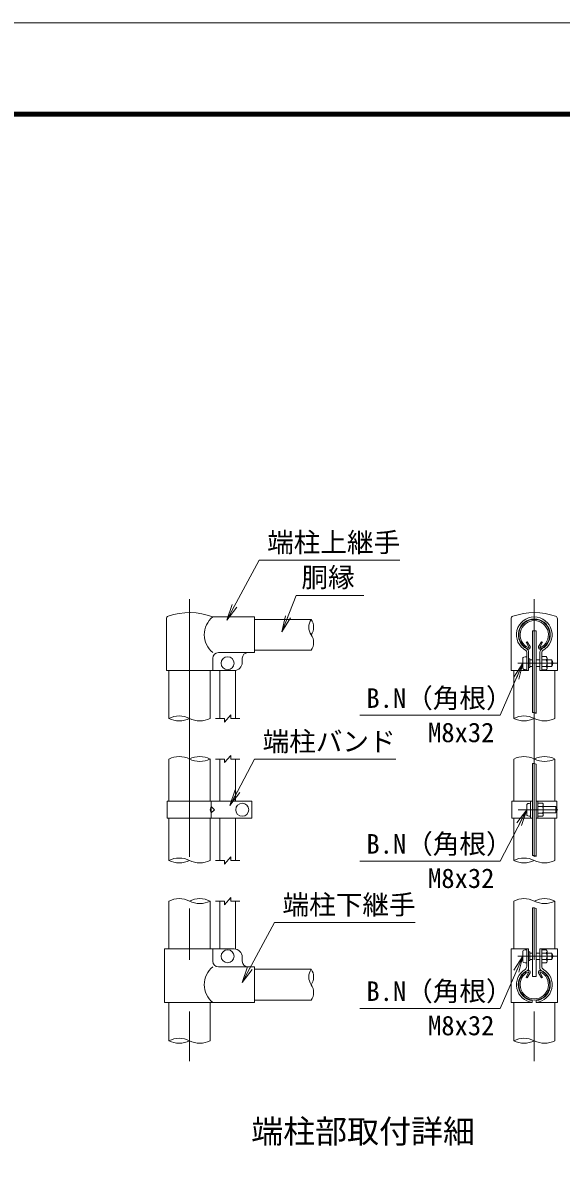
# Model space of a CAD drawing. Units: millimetres, scale not verified. Extents: x -4200 to 4200, y -2970 to 2970.
# Drawn here: x 636 to 1964, y 170 to 2970 of the extents above; entities that cross this region are included whole.
import ezdxf
from ezdxf.enums import TextEntityAlignment as Align

# ---------------------------------------------------------------- set-up
doc = ezdxf.new("R2010")
doc.units = ezdxf.units.MM
doc.header["$LTSCALE"] = 20
doc.linetypes.add('USER1', pattern=[50.8, 31.75, -6.35, 6.35, -6.35])
for name, color, linetype, lineweight in [('0-0_D-BMK', 2, 'USER1', 13), ('0-1_D-STR1', 1, 'Continuous', 18), ('0-2_D-STR-DIM', 7, 'Continuous', 9), ('0-3_0', 3, 'Continuous', 18), ('0-5_D-STR3', 3, 'Continuous', 13), ('0-6_D-STR-TXT', 7, 'Continuous', 9), ('0-8_D-TTL', 7, 'Continuous', 9)]:
    doc.layers.add(name, color=color, linetype=linetype, lineweight=lineweight)
doc.layers.add('0-4_D-TTL-TXT', color=7, linetype='Continuous')
doc.styles.add('ＭＳ ゴシック', font='')
doc.styles.get('ＭＳ ゴシック').set_extended_font_data('MS Gothic')

# ---------------------------------------------------------------- blocks, each defined once
blk = doc.blocks.new('_Open')
at = {"layer": '0-3_0', "color": 7, "lineweight": 9}
blk.add_line((-20, 3.33), (0, 0), dxfattribs=at)
blk.add_lwpolyline([(-20, -3.33), (0, 0), (-20, 0)], dxfattribs=at)

msp = doc.modelspace()

# ---------------------------------------------------------------- linework, layer by layer
at = {"layer": '0-0_D-BMK'}
for p, q in [((1046.97, 1550.33), (1046.97, 412.33)), ((1896.97, 1550.33), (1896.97, 412.33)), ((1856.31, 1392.33), (1954.07, 1392.33)), ((1856.89, 1031.33), (1954.64, 1031.33)), ((1856.31, 670.33), (1954.07, 670.33))]:
    msp.add_line(p, q, dxfattribs=at)
at = {"layer": '0-1_D-STR1'}
for p, q in [((1206.97, 1500.33), (1346.97, 1500.33)), ((1876.6, 1443.73), (1879.38, 1445.33)), ((1883.62, 1431.57), (1876.6, 1443.73)), ((1886.4, 1433.17), (1879.38, 1445.33)), ((1907.53, 1433.17), (1914.55, 1445.33)), ((1910.31, 1431.57), (1917.33, 1443.73)), ((1917.33, 1443.73), (1914.55, 1445.33)), ((1206.97, 1424.13), (1346.97, 1424.13)), ((996.17, 1374.33), (996.17, 1256.33)), ((1097.77, 1374.33), (1097.77, 1256.33)), ((1846.17, 1374.33), (1846.17, 1256.33)), ((1947.77, 1374.33), (1947.77, 1256.33)), ((996.17, 1156.33), (996.17, 1052.32)), ((1097.77, 1156.33), (1097.77, 1052.32)), ((1846.17, 1156.33), (1846.17, 1052.33)), ((1947.77, 1156.33), (1947.77, 1052.33)), ((996.17, 1010.32), (996.17, 906.33)), ((1097.77, 1010.32), (1097.77, 906.33)), ((1846.17, 1010.33), (1846.17, 906.33)), ((1947.77, 1010.33), (1947.77, 906.33)), ((996.17, 806.33), (996.17, 688.33)), ((1097.77, 806.33), (1097.77, 688.33)), ((1846.17, 806.33), (1846.17, 688.33)), ((1947.77, 806.33), (1947.77, 688.33)), ((1206.97, 638.43), (1346.97, 638.43)), ((1883.62, 631.09), (1876.6, 618.94)), ((1876.6, 618.94), (1879.38, 617.33)), ((1886.4, 629.49), (1879.38, 617.33)), ((1907.53, 629.49), (1914.55, 617.33)), ((1910.31, 631.09), (1917.33, 618.94)), ((1917.33, 618.94), (1914.55, 617.33)), ((1206.97, 562.23), (1346.97, 562.23)), ((996.17, 556.33), (996.17, 462.33)), ((1097.77, 556.33), (1097.77, 462.33)), ((1846.17, 556.33), (1846.17, 462.33)), ((1947.77, 556.33), (1947.77, 462.33))]:
    msp.add_line(p, q, dxfattribs=at)
for centre, radius, start, end in [((1896.97, 1462.23), 38.1, 294.32478, 245.67522), ((1896.97, 1462.23), 34.89, 294.32478, 245.67522), ((1882.92, 1431.17), 4.01, 245.67522, 30), ((1882.92, 1431.17), 0.802, 245.67522, 30), ((1911.01, 1431.17), 4.01, 150, 294.32478), ((1911.01, 1431.17), 0.802, 150, 294.32478), ((1896.97, 600.43), 38.1, 114.32478, 65.67522), ((1896.97, 600.43), 34.89, 114.32478, 65.67522), ((1882.92, 631.5), 4.01, 330, 114.32478), ((1882.92, 631.5), 0.802, 330, 114.32478), ((1911.01, 631.5), 4.01, 65.67522, 210), ((1911.01, 631.5), 0.802, 65.67522, 210)]:
    msp.add_arc(centre, radius, start, end, dxfattribs=at)
at = {"layer": '0-2_D-STR-DIM'}
for p, q in [((1133.47, 1247.33), (1148.47, 1265.33)), ((1148.47, 1256.33), (1148.47, 1265.33)), ((1110.97, 1256.33), (1133.47, 1256.33)), ((1133.47, 1247.33), (1133.47, 1256.33)), ((1148.47, 1256.33), (1170.97, 1256.33)), ((1110.97, 1156.33), (1133.47, 1156.33)), ((1133.47, 1147.33), (1148.47, 1165.33)), ((1133.47, 1147.33), (1133.47, 1156.33)), ((1148.47, 1156.33), (1148.47, 1165.33)), ((1148.47, 1156.33), (1170.97, 1156.33)), ((1110.97, 906.33), (1133.47, 906.33)), ((1133.47, 897.33), (1148.47, 915.33)), ((1133.47, 897.33), (1133.47, 906.33)), ((1148.47, 906.33), (1148.47, 915.33)), ((1148.47, 906.33), (1170.97, 906.33)), ((1133.47, 797.33), (1148.47, 815.33)), ((1148.47, 806.33), (1148.47, 815.33)), ((1110.97, 806.33), (1133.47, 806.33)), ((1133.47, 797.33), (1133.47, 806.33)), ((1148.47, 806.33), (1170.97, 806.33))]:
    msp.add_line(p, q, dxfattribs=at)
for centre, radius, start, end in [((1374.21, 1481.28), 33.24, 145.03504, 214.96496), ((1319.72, 1481.28), 33.24, 325.03504, 34.96496), ((1319.73, 1443.18), 33.24, 325.03422, 34.96578), ((1021.57, 1205.57), 56.76, 63.4184, 116.5816), ((1871.57, 1205.57), 56.76, 63.4184, 116.5816), ((1894.01, 1255.27), 15.36, 60.95271, 95.76063), ((1021.57, 1307.1), 56.76, 243.4184, 296.5816), ((1072.37, 1307.1), 56.76, 243.4184, 296.5816), ((1871.57, 1307.1), 56.76, 243.4184, 296.5816), ((1922.37, 1307.1), 56.76, 243.4184, 296.5816), ((1021.57, 1105.57), 56.76, 63.4184, 116.5816), ((1072.37, 1105.57), 56.76, 63.4184, 116.5816), ((1072.37, 1207.1), 56.76, 243.4184, 296.5816), ((1871.57, 1105.57), 56.76, 63.4184, 116.5816), ((1922.37, 1105.57), 56.76, 63.4184, 116.5816), ((1922.37, 1207.1), 56.76, 243.4184, 296.5816), ((1894.01, 1130.01), 15.36, 60.95271, 95.76063), ((1021.57, 855.57), 56.76, 63.4184, 116.5816), ((1021.57, 957.1), 56.76, 243.4184, 296.5816), ((1072.37, 957.1), 56.76, 243.4184, 296.5816), ((1871.57, 855.57), 56.76, 63.4184, 116.5816), ((1871.57, 957.1), 56.76, 243.4184, 296.5816), ((1894.01, 903.07), 15.36, 60.95271, 95.76063), ((1922.37, 957.1), 56.76, 243.4184, 296.5816), ((1021.57, 755.57), 56.76, 63.4184, 116.5816), ((1072.37, 755.57), 56.76, 63.4184, 116.5816), ((1871.57, 755.57), 56.76, 63.4184, 116.5816), ((1922.37, 755.57), 56.76, 63.4184, 116.5816), ((1072.37, 857.1), 56.76, 243.4184, 296.5816), ((1894.01, 774.34), 15.36, 60.95271, 95.76063), ((1922.37, 857.1), 56.76, 243.4184, 296.5816), ((1374.21, 619.38), 33.24, 145.03504, 214.96496), ((1319.72, 619.38), 33.24, 325.03504, 34.96496), ((1319.73, 581.28), 33.24, 325.03422, 34.96578), ((1021.57, 411.57), 56.76, 63.4184, 116.5816), ((1021.57, 513.1), 56.76, 243.4184, 296.5816), ((1072.37, 513.1), 56.76, 243.4184, 296.5816), ((1871.57, 411.57), 56.76, 63.4184, 116.5816), ((1871.57, 513.1), 56.76, 243.4184, 296.5816), ((1922.37, 513.1), 56.76, 243.4184, 296.5816)]:
    msp.add_arc(centre, radius, start, end, dxfattribs=at)
at = {"layer": '0-5_D-STR3'}
for p, q in [((989.87, 1374.33), (989.87, 1501.72)), ((1206.97, 1506.33), (1104.07, 1506.33)), ((1206.97, 1506.33), (1206.97, 1418.33)), ((1954.07, 1501.72), (1954.07, 1374.33)), ((1954.07, 1501.71), (1954.07, 1374.33)), ((1892.47, 1472.33), (1901.47, 1472.33)), ((1892.47, 1472.33), (1892.47, 1270.56)), ((1901.47, 1472.33), (1901.47, 1268.7)), ((1104.07, 1374.33), (1104.07, 1404.33)), ((1206.97, 1418.33), (1118.07, 1418.33)), ((1176.97, 1404.33), (1176.97, 1394.33)), ((1868.77, 1405.33), (1868.77, 1379.33)), ((1878.37, 1419.99), (1878.37, 1374.33)), ((1882.97, 1419.99), (1882.97, 1374.33)), ((1886.37, 1402.97), (1882.97, 1402.97)), ((1886.37, 1402.97), (1886.37, 1381.7)), ((1886.37, 1400.33), (1892.47, 1400.33)), ((1901.47, 1400.33), (1910.97, 1400.33)), ((1910.97, 1419.99), (1910.97, 1374.33)), ((1915.57, 1419.99), (1915.57, 1374.33)), ((1926.57, 1408.53), (1915.57, 1408.53)), ((1926.57, 1400.43), (1915.57, 1400.43)), ((1928.57, 1404.16), (1928.57, 1380.26)), ((1928.57, 1400.33), (1940.37, 1400.33)), ((1940.37, 1400.33), (1940.37, 1384.33)), ((989.87, 1374.33), (1104.07, 1374.33)), ((1104.07, 1374.33), (1156.97, 1374.33)), ((1121.97, 1374.33), (1121.97, 1256.33)), ((1159.97, 1374.56), (1159.97, 1256.33)), ((1886.37, 1381.7), (1882.97, 1381.7)), ((1886.37, 1384.33), (1892.47, 1384.33)), ((1901.47, 1384.33), (1910.97, 1384.33)), ((1910.97, 1374.33), (1954.07, 1374.33)), ((1926.57, 1384.23), (1915.57, 1384.23)), ((1926.57, 1376.13), (1915.57, 1376.13)), ((1928.57, 1384.33), (1940.37, 1384.33)), ((1121.97, 1156.33), (1121.97, 1052.32)), ((1159.97, 1156.33), (1159.97, 1052.32)), ((1892.47, 1145.29), (1892.47, 918.36)), ((1901.47, 1143.43), (1901.47, 916.5)), ((991.97, 1010.32), (991.97, 1052.32)), ((1200.96, 1052.32), (991.97, 1052.32)), ((1100.61, 1010.32), (1100.61, 1052.32)), ((1200.96, 1010.32), (1200.96, 1052.32)), ((1841.57, 1052.33), (1892.47, 1052.33)), ((1878.27, 1044.33), (1878.27, 1018.33)), ((1887.87, 1052.33), (1887.87, 1010.33)), ((1887.87, 1047.33), (1887.87, 1015.33)), ((1901.47, 1052.33), (1952.37, 1052.33)), ((1906.07, 1052.33), (1906.07, 1010.33)), ((1917.07, 1047.53), (1906.07, 1047.53)), ((1917.07, 1039.43), (1906.07, 1039.43)), ((1919.07, 1043.17), (1919.07, 1019.26)), ((1919.07, 1039.33), (1949.87, 1039.33)), ((1949.87, 1039.33), (1949.87, 1023.33)), ((1952.37, 1052.33), (1952.37, 1010.33)), ((1200.96, 1010.32), (991.97, 1010.32)), ((1121.97, 1010.32), (1121.97, 906.33)), ((1159.97, 1010.32), (1159.97, 906.33)), ((1901.47, 1010.33), (1952.37, 1010.33)), ((1917.07, 1023.23), (1906.07, 1023.23)), ((1917.07, 1015.13), (1906.07, 1015.13)), ((1919.07, 1023.33), (1949.87, 1023.33)), ((1121.97, 806.33), (1121.97, 688.33)), ((1159.97, 806.33), (1159.97, 688.11)), ((1892.47, 620.33), (1892.47, 789.63)), ((1901.47, 620.33), (1901.47, 787.77)), ((985.07, 688.33), (1156.97, 688.33)), ((985.07, 556.33), (985.07, 688.33)), ((1104.07, 688.33), (1104.07, 658.33)), ((1839.87, 688.33), (1882.97, 688.33)), ((1839.87, 688.33), (1839.87, 556.33)), ((1868.77, 683.33), (1868.77, 657.33)), ((1878.37, 688.33), (1878.37, 645.35)), ((1882.97, 688.33), (1882.97, 639.82)), ((1886.37, 680.97), (1882.97, 680.97)), ((1886.37, 680.97), (1886.37, 659.7)), ((1886.37, 678.33), (1892.47, 678.33)), ((1901.47, 678.33), (1910.97, 678.33)), ((1910.97, 688.33), (1910.97, 639.82)), ((1910.97, 688.33), (1954.07, 688.33)), ((1915.57, 688.33), (1915.57, 645.35)), ((1926.57, 686.53), (1915.57, 686.53)), ((1926.57, 678.43), (1915.57, 678.43)), ((1928.57, 682.16), (1928.57, 658.26)), ((1928.57, 678.33), (1940.37, 678.33)), ((1940.37, 678.33), (1940.37, 662.33)), ((1954.07, 688.33), (1954.07, 556.33)), ((1206.97, 644.33), (1118.07, 644.33)), ((1176.97, 668.33), (1176.97, 658.33)), ((1206.97, 644.33), (1206.97, 556.33)), ((1886.37, 659.7), (1882.97, 659.7)), ((1886.37, 662.33), (1892.47, 662.33)), ((1901.47, 662.33), (1910.97, 662.33)), ((1926.57, 662.23), (1915.57, 662.23)), ((1926.57, 654.13), (1915.57, 654.13)), ((1928.57, 662.33), (1940.37, 662.33)), ((1892.47, 620.33), (1901.47, 620.33)), ((1891.97, 561.25), (1891.97, 556.33)), ((1901.97, 561.25), (1901.97, 556.33)), ((1206.97, 556.33), (985.07, 556.33)), ((1839.87, 556.33), (1891.97, 556.33)), ((1901.97, 556.33), (1954.07, 556.33))]:
    msp.add_line(p, q, dxfattribs=at)
for points in [[(1839.87, 1501.72), (1839.87, 1374.33), (1882.97, 1374.33)], [(1841.57, 1052.33), (1841.57, 1010.33), (1892.47, 1010.33)]]:
    msp.add_lwpolyline(points, dxfattribs=at)
msp.add_lwpolyline([(1100.61, 1039.32), (1097.96, 1031.32), (1100.61, 1023.32), (1108.61, 1031.32)], close=True, dxfattribs=at)
for centre in [(1140.97, 1392.33), (1176.96, 1031.32), (1140.97, 670.33)]:
    msp.add_circle(centre, 16, dxfattribs=at)
for centre, radius, start, end in [((1046.97, 1356.87), 160, 69.0916, 109.22051), ((1896.97, 1356.87), 160, 70.78312, 109.21688), ((996.47, 1501.72), 6.6, 109.22051, 180), ((1140.46, 1462.33), 57.1, 129.59418, 230.40582), ((1846.46, 1501.72), 6.59, 109.08221, 180.02255), ((1896.97, 1462.33), 44, 298.0884, 241.9116), ((1896.97, 1462.33), 39.4, 298.0884, 241.9116), ((1947.47, 1501.72), 6.59, 359.97745, 70.91779), ((1118.07, 1404.33), 14, 90, 180), ((1190.97, 1404.33), 14, 90, 180), ((1874.37, 1419.99), 4, 0, 61.9116), ((1874.37, 1419.99), 8.6, 0, 61.9116), ((1919.57, 1419.99), 8.6, 118.0884, 180), ((1919.57, 1419.99), 4, 118.0884, 180), ((1911.16, 1392.33), 17.4, 332.26063, 27.73937), ((1923.49, 1404.48), 5.08, 307.21089, 52.78911), ((1925.37, 1392.33), 17, 331.92751, 28.07249), ((1156.97, 1394.33), 20, 270, 0), ((1923.47, 1380.18), 5.1, 307.42505, 52.57495), ((1901.66, 1031.33), 17.4, 332.26063, 27.73937), ((1913.99, 1043.48), 5.08, 307.21089, 52.78911), ((1934.87, 1031.33), 17, 331.92751, 28.07249), ((1913.97, 1019.18), 5.1, 307.42505, 52.57495), ((1156.97, 668.33), 20, 0, 90), ((1911.16, 670.33), 17.4, 332.26063, 27.73937), ((1923.49, 682.48), 5.08, 307.21089, 52.78911), ((1925.37, 670.33), 17, 331.92751, 28.07249), ((1140.46, 600.33), 57.1, 129.59418, 230.40582), ((1118.07, 658.33), 14, 180, 270), ((1190.97, 658.33), 14, 180, 270), ((1869.77, 645.35), 8.6, 301.13861, 0), ((1924.17, 645.35), 8.6, 180, 238.86139), ((1923.47, 658.18), 5.1, 307.42505, 52.57495), ((1896.97, 600.33), 44, 121.13861, 263.47502), ((1896.97, 600.33), 39.4, 114.50336, 262.7093), ((1878.97, 639.82), 4, 294.50336, 0), ((1896.97, 600.33), 44, 276.52498, 58.86139), ((1896.97, 600.33), 39.4, 277.2907, 65.49664), ((1914.97, 639.82), 4, 180, 245.49664)]:
    msp.add_arc(centre, radius, start, end, dxfattribs=at)
for centre, start_param, end_param in [((1878.37, 1405.33), 1.5707963, 3.1415927), ((1878.37, 1379.33), 3.1415927, 4.712389), ((1887.87, 1044.33), 1.5707963, 3.1415927), ((1887.87, 1018.33), 3.1415927, 4.712389), ((1878.37, 683.33), 1.5707963, 3.1415927), ((1878.37, 657.33), 3.1415927, 4.712389)]:
    msp.add_ellipse(centre, major_axis=(9.6, 0), ratio=0.3125, start_param=start_param, end_param=end_param, dxfattribs=at)
at = {"layer": '0-6_D-STR-TXT'}
for points in [[(1565.66, 1646.34), (1218.4, 1646.34), (1139.92, 1500.34)], [(1477.12, 1559.02), (1310.1, 1559.02), (1275.39, 1471.53)], [(1466.75, 1264), (1812.82, 1264), (1867.97, 1390.5)], [(1555.37, 1155.86), (1207.21, 1155.86), (1147.65, 1043.52)], [(1466.75, 904.82), (1812.82, 904.82), (1877.35, 1029.56)], [(1603.64, 753.76), (1256.38, 753.76), (1177.9, 607.76)], [(1466.75, 542), (1812.82, 542), (1867.97, 668.5)]]:
    msp.add_lwpolyline(points, dxfattribs=at)
at = {"layer": '0-8_D-TTL', "color": 2, "lineweight": 18}
msp.add_lwpolyline([(-4200, 2970), (4200, 2970), (4200, -2970), (-4200, -2970)], close=True, dxfattribs=at)
at = {"layer": '0-8_D-TTL'}
for points in [[(-3930, 2750), (3930, 2750), (3930, -2750), (-3930, -2750)], [(-3927.5, 2747.5), (3927.5, 2747.5), (3927.5, -2747.5), (-3927.5, -2747.5)], [(-3925, 2745), (3925, 2745), (3925, -2745), (-3925, -2745)], [(-3922.5, 2742.5), (3922.5, 2742.5), (3922.5, -2742.5), (-3922.5, -2742.5)], [(-3920, 2740), (3920, 2740), (3920, -2740), (-3920, -2740)]]:
    msp.add_lwpolyline(points, close=True, dxfattribs=at)

# ---------------------------------------------------------------- block references
at = {"layer": '0-6_D-STR-TXT', "xscale": 2, "yscale": 2}
for p, rotation in [((1138.97, 1498.58), 241.73951), ((1274.65, 1469.67), 248.36243), ((1868.77, 1392.33), 66.44646), ((1146.72, 1041.76), 242.07069), ((1878.27, 1031.33), 62.64819), ((1868.77, 670.33), 66.44646), ((1176.95, 605.99), 241.73951)]:
    msp.add_blockref('_Open', p, dxfattribs=dict(at, rotation=rotation))

# ---------------------------------------------------------------- texts
at = {"layer": '0-4_D-TTL-TXT', "style": 'ＭＳ ゴシック'}
msp.add_text('端柱部取付詳細', height=57.77, dxfattribs=at).set_placement((1199.07, 192.91), align=Align.BOTTOM_LEFT)
at = {"layer": '0-6_D-STR-TXT', "style": 'ＭＳ ゴシック'}
for s, p in [('端柱上継手', (1238.33, 1651.53)), ('胴縁', (1322.87, 1565.31)), ('B.N（角根）', (1482.99, 1267.93)), ('M8x32', (1635.08, 1183.35)), ('端柱バンド', (1227.14, 1161.04)), ('B.N（角根）', (1482.99, 908.75)), ('M8x32', (1635.08, 824.17)), ('端柱下継手', (1276.31, 758.95)), ('B.N（角根）', (1482.99, 545.93)), ('M8x32', (1635.08, 461.35))]:
    msp.add_text(s, height=48.09, dxfattribs=at).set_placement(p, align=Align.BOTTOM_LEFT)

doc.saveas('drawing.dxf')
